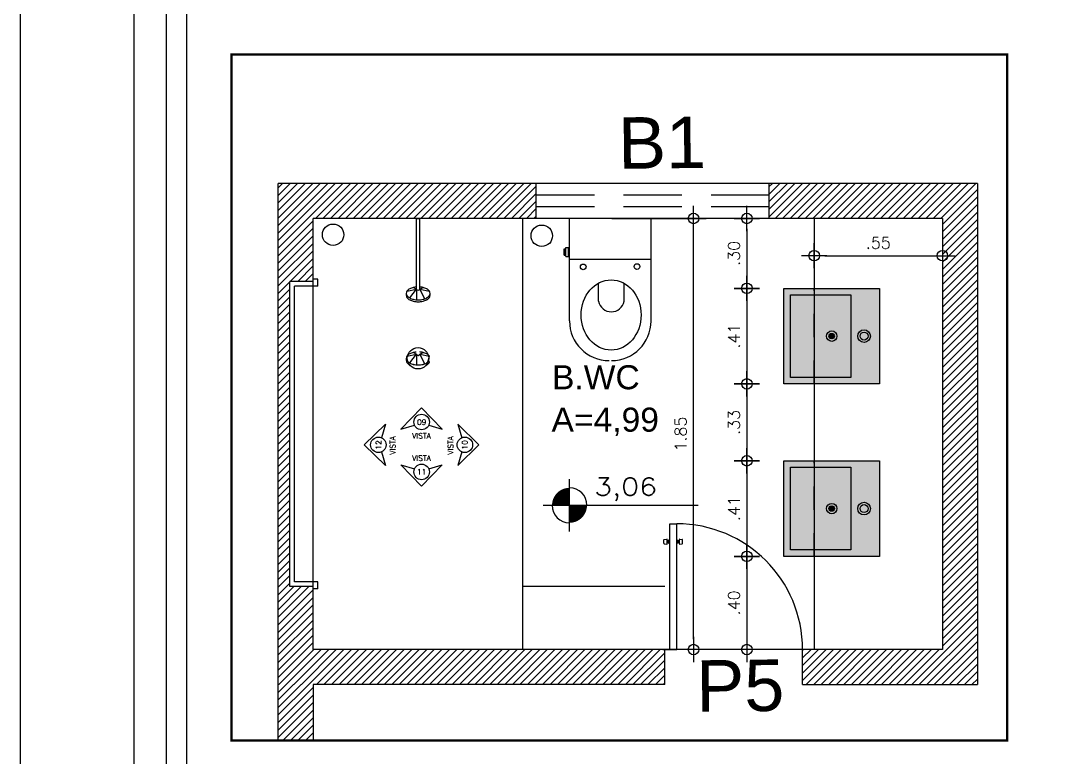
# Model space of a CAD drawing. Header units: millimetres. Extents: x 2182 to 2335, y 1488 to 1614.
# Drawn here: x 2290.491 to 2294.888, y 1509.927 to 1513.09 of the extents above; entities that cross this region are included whole.
import ezdxf
from ezdxf.enums import TextEntityAlignment as Align

# ---------------------------------------------------------------- set-up
doc = ezdxf.new("R2010")
doc.units = ezdxf.units.MM
doc.linetypes.add('DIVIDE', pattern=[1.25, 0.5, -0.25, 0, -0.25, 0, -0.25])
doc.linetypes.add('HIDDEN', pattern=[0.375, 0.25, -0.125])
for name, color, linetype in [('01 nivel', 33, 'Continuous'), ('AI-Equip san', 1, 'Continuous'), ('COTA', 250, 'Continuous'), ('default', 7, 'Continuous'), ('Esquadria', 2, 'Continuous'), ('Hachura', 8, 'Continuous'), ('PAREDE', 7, 'Continuous'), ('Prancha', 6, 'Continuous'), ('TEXTO', 7, 'Continuous')]:
    doc.layers.add(name, color=color, linetype=linetype)
doc.layers.add('AI-Hatch equip san', color=255, linetype='Continuous', lineweight=0)
doc.styles.add('Arial', font='arial.ttf')
doc.styles.add('Arial1', font='arial.ttf')
doc.styles.add('F60_1-50', font='romans.shx', dxfattribs={"width": 1.2, "height": 7.5})
doc.styles.add('NORMAL', font='romans.shx')
doc.styles.add('ROMANS', font='romans')
doc.dimstyles.new('D25', dxfattribs={"dimtxt": 0.05, "dimasz": 0.045, "dimexe": 0.18, "dimexo": 0.0625, "dimgap": 0.03, "dimtad": 1, "dimzin": 4, "dimdsep": 46, "dimtxsty": 'NORMAL', "dimblk1": 'DOT1', "dimblk2": 'DOT1', "dimsah": 1, "dimcen": 0.045, "dimse1": 1, "dimse2": 1, "dimclrd": 256, "dimclre": 256, "dimclrt": 7, "dimaunit": 1, "dimadec": 0, "dimazin": 0, "dimtfac": 1, "dimtix": 1, "dimtmove": 2, "dimatfit": 3, "dimldrblk": 'SMALL', "dimfxl": 1, "dimtvp": 1.75, "dimtolj": 1, "dimtzin": 0, "dimarcsym": 0})
pattern_1 = [(45, (-0.434392, 0.178872), (-0.01616446102, 0.01616446102), [])]

# ---------------------------------------------------------------- blocks, each defined once
blk = doc.blocks.new('CHUV')
for p, q in [((-0.0065, -0.1081), (-0.0065, 0.1947)), ((-0.0065, 0.1947), (0.0079, 0.1947)), ((0.0079, -0.1081), (0.0079, 0.1947)), ((-0.0496, -0.1309), (-0.0496, -0.1309)), ((-0.0469, -0.1172), (-0.0065, -0.1081)), ((-0.0351, -0.1463), (-0.0065, -0.1081)), ((-0.0194, -0.1014), (-0.0065, -0.1081)), ((-0.0065, -0.1081), (-0.0054, -0.155)), ((0.0079, -0.1081), (0.0221, -0.1014)), ((0.0079, -0.1081), (0.0496, -0.1172)), ((0.0079, -0.1081), (0.029, -0.1495))]:
    blk.add_line(p, q)
for centre, radius, start, end in [((-0.0346, -0.1268), 0.0156, 142.5432, 180), ((-0.0346, -0.1268), 0.0156, 180, 195.2874), ((-0.0346, -0.135), 0.0156, 164.7126, 180), ((-0.0175, -0.1136), 0.0372, 209.4584, 241.7826), ((-0.0175, -0.1399), 0.0372, 118.2174, 142.422), ((-0.0061, -0.1611), 0.0612, 102.5593, 118.2817), ((0.0013, -0.1947), 0.0957, 94.7338, 102.5548), ((0.0007, -0.1061), 0.0075, 195.5241, 344.4759), ((0.0013, -0.1947), 0.0957, 77.4452, 86.1063), ((0.0088, -0.1611), 0.0612, 61.7183, 77.4407), ((0.0202, -0.1399), 0.0372, 37.578, 61.7826), ((0.0202, -0.1136), 0.0372, 298.2174, 330.5416), ((0.0373, -0.1268), 0.0156, 0, 37.4568), ((0.0373, -0.1268), 0.0156, 344.7126, 0), ((0.0373, -0.135), 0.0156, 0, 15.2874), ((-0.0346, -0.135), 0.0156, 180, 217.4568), ((-0.0175, -0.1218), 0.0372, 217.578, 241.7826), ((-0.0061, -0.0924), 0.0612, 241.7183, 257.4407), ((-0.0061, -0.1006), 0.0612, 241.7183, 257.4407), ((0.0013, -0.0588), 0.0957, 257.4452, 270), ((0.0013, -0.067), 0.0957, 257.4452, 270), ((0.0013, -0.0588), 0.0957, 270, 282.5548), ((0.0013, -0.067), 0.0957, 270, 282.5548), ((0.0088, -0.0924), 0.0612, 282.5593, 298.2817), ((0.0088, -0.1006), 0.0612, 282.5593, 298.2817), ((0.0202, -0.1218), 0.0372, 298.2174, 322.422), ((0.0373, -0.135), 0.0156, 322.5432, 0)]:
    blk.add_arc(centre, radius, start, end)
blk = doc.blocks.new('nivelplanta')
at = {"linetype": 'ByBlock'}
for p, q in [((0.05, -11.22), (0.05, 11.28)), ((-11.2, 0.03), (55.22, 0.03))]:
    blk.add_line(p, q, dxfattribs=at)
at = {"linetype": 'ByBlock', "const_width": 7.5}
for points in [[(-3.7, 0.03, -0.414214), (0.05, 3.78, -0.618034)], [(0.05, -3.72, 0.414214), (3.8, 0.03, 0.618034)]]:
    blk.add_lwpolyline(points, format="xyb", dxfattribs=at)
at = {"linetype": 'ByBlock'}
for start, end in [(0, 90), (180, 270)]:
    blk.add_arc((0.05, 0.03), 7.5, start, end, dxfattribs=at)
at = {"linetype": 'ByBlock', "style": 'F60_1-50', "width": 1.2}
blk.add_attdef('COTAPISO', (10.64, 4.28), '', height=7.5, dxfattribs=at)
blk = doc.blocks.new('PGIRO60')
at = {"color": 3}
for p, q in [((-0.0124, -0.27), (-0.0124, 0.27)), ((-0.0124, 0.27), (0.0176, 0.27)), ((0.0176, -0.27), (0.0176, 0.27)), ((-0.0371, 0.1855), (-0.0371, 0.2012)), ((-0.036, 0.2025), (-0.0252, 0.2043)), ((-0.036, 0.1841), (-0.0252, 0.1823)), ((-0.0236, 0.1837), (-0.0236, 0.203)), ((0.0289, 0.1837), (0.0289, 0.203)), ((0.0304, 0.2043), (0.0412, 0.2025)), ((0.0304, 0.1823), (0.0412, 0.1841)), ((0.0424, 0.1855), (0.0424, 0.2012)), ((-0.0424, -0.27), (-0.0124, -0.27)), ((-0.0124, -0.27), (0.0176, -0.27))]:
    blk.add_line(p, q, dxfattribs=at)
at = {"color": 1}
for p, q in [((-0.0236, 0.1978), (-0.0144, 0.1978)), ((-0.0236, 0.1933), (-0.0144, 0.1933)), ((-0.0236, 0.1888), (-0.0144, 0.1888)), ((-0.0144, 0.2023), (-0.0124, 0.2023)), ((-0.0144, 0.1843), (-0.0144, 0.2023)), ((-0.0144, 0.1843), (-0.0124, 0.1843)), ((0.0176, 0.2023), (0.0196, 0.2023)), ((0.0176, 0.1843), (0.0196, 0.1843)), ((0.0196, 0.1843), (0.0196, 0.2023)), ((0.0196, 0.1978), (0.0289, 0.1978)), ((0.0196, 0.1933), (0.0289, 0.1933)), ((0.0196, 0.1888), (0.0289, 0.1888))]:
    blk.add_line(p, q, dxfattribs=at)
blk.add_arc((0.0176, -0.27), 0.54, 0, 90)
at = {"color": 3}
for centre, start, end in [((-0.0358, 0.2012), 98.1301, 180), ((-0.0358, 0.1855), 180, 261.8699), ((-0.025, 0.203), 0, 98.1301), ((-0.025, 0.1837), 261.8699, 0), ((0.0302, 0.203), 81.8699, 180), ((0.0302, 0.1837), 180, 278.1301), ((0.041, 0.2012), 0, 81.8699), ((0.041, 0.1855), 278.1301, 0)]:
    blk.add_arc(centre, 0.0014, start, end, dxfattribs=at)
blk = doc.blocks.new('CUBA DE SEMI ENCAIXE DECA - L830 - PLANTA')
at = {"layer": 'AI-Hatch equip san'}
h = blk.add_hatch(color=256, dxfattribs=at)
h.paths.add_polyline_path([(-0.41, 0.41), (0, 0.41), (0, 0), (-0.41, 0)])
h.paths.add_polyline_path([(-0.2167, 0.205, 1), (-0.1933, 0.205, 1)], flags=16)
at = {"layer": 'AI-Hatch equip san', "ltscale": 3}
h = blk.add_hatch(color=256, dxfattribs=at)
h.paths.add_polyline_path([(-0.1933, 0.205, 0.414214), (-0.205, 0.2167), (-0.205, 0.1933, 0.414214)])
h.paths.add_polyline_path([(-0.205, 0.2167, 0.414214), (-0.2167, 0.205, 0.414214), (-0.205, 0.1933)])
blk.add_lwpolyline([(-0.41, 0.41), (0, 0.41), (0, 0), (-0.41, 0)], close=True)
blk.add_lwpolyline([(-0.214, 0.2875), (-0.0275, 0.2875), (-0.0275, 0.0275), (-0.3825, 0.0275), (-0.3825, 0.2875), (-0.214, 0.2875)])
at = {"linetype": 'HIDDEN', "ltscale": 0.2}
blk.add_lwpolyline([(0, 0.13), (-0.41, 0.13)], dxfattribs=at)
for centre, radius in [((-0.205, 0.3438), 0.027), ((-0.205, 0.3438), 0.017), ((-0.205, 0.205), 0.0225), ((-0.205, 0.205), 0.0117)]:
    blk.add_circle(centre, radius)
blk = doc.blocks.new('DOT1')
for p, q in [((0, 1.2), (0, -1.2)), ((-1.2, 0), (1.2, 0))]:
    blk.add_line(p, q)
blk.add_circle((0, 0), 0.5)
blk = doc.blocks.new('*D835')
at = {"layer": 'COTA', "lineweight": -2, "transparency": 16777216}
blk.add_line((2293.6071, 1512.195), (2293.6071, 1511.9851), dxfattribs=at)
at = {"layer": 'Defpoints', "color": 0, "transparency": 16777216}
for p in [(2293.8962, 1512.24), (2293.6071, 1511.9401), (2293.8962, 1511.9401)]:
    blk.add_point(p, dxfattribs=at)
at = {"layer": 'COTA', "lineweight": -2, "transparency": 16777216, "xscale": 0.045, "yscale": 0.045, "zscale": 0.045}
for p, rotation in [((2293.6071, 1512.24), 90), ((2293.6071, 1511.9401), 270)]:
    blk.add_blockref('DOT1', p, dxfattribs=dict(at, rotation=rotation))
at = {"layer": 'COTA', "color": 7, "transparency": 16777216, "insert": (2293.5521, 1512.09), "char_height": 0.05, "attachment_point": 5, "rotation": 90, "style": 'NORMAL'}
blk.add_mtext('\\A1;.30', dxfattribs=at)
blk = doc.blocks.new('_Small')
at = {"color": 0, "linetype": 'ByBlock', "lineweight": -2}
blk.add_circle((0, 0), 0.25, dxfattribs=at)
blk = doc.blocks.new('*D836')
at = {"layer": 'COTA', "linetype": 'Continuous', "lineweight": -2, "transparency": 16777216}
blk.add_line((2293.6071, 1511.8951), (2293.6071, 1511.5751), dxfattribs=at)
at = {"layer": 'Defpoints', "color": 0, "linetype": 'Continuous', "transparency": 16777216}
for p in [(2293.8962, 1511.9401), (2293.6071, 1511.5301), (2293.7662, 1511.5301)]:
    blk.add_point(p, dxfattribs=at)
at = {"layer": 'COTA', "linetype": 'Continuous', "lineweight": -2, "transparency": 16777216, "xscale": 0.045, "yscale": 0.045, "zscale": 0.045}
for p, rotation in [((2293.6071, 1511.9401), 90), ((2293.6071, 1511.5301), 270)]:
    blk.add_blockref('DOT1', p, dxfattribs=dict(at, rotation=rotation))
at = {"layer": 'COTA', "color": 7, "linetype": 'Continuous', "transparency": 16777216, "insert": (2293.5521, 1511.7351), "char_height": 0.05, "attachment_point": 5, "rotation": 90, "style": 'NORMAL'}
blk.add_mtext('\\A1;.41', dxfattribs=at)
blk = doc.blocks.new('*D837')
at = {"layer": 'COTA', "linetype": 'Continuous', "lineweight": -2, "transparency": 16777216}
blk.add_line((2293.6071, 1511.4851), (2293.6071, 1511.245), dxfattribs=at)
at = {"layer": 'Defpoints', "color": 0, "linetype": 'Continuous', "transparency": 16777216}
for p in [(2293.7662, 1511.5301), (2293.6071, 1511.2), (2293.7662, 1511.2)]:
    blk.add_point(p, dxfattribs=at)
at = {"layer": 'COTA', "linetype": 'Continuous', "lineweight": -2, "transparency": 16777216, "xscale": 0.045, "yscale": 0.045, "zscale": 0.045}
for p, rotation in [((2293.6071, 1511.5301), 90), ((2293.6071, 1511.2), 270)]:
    blk.add_blockref('DOT1', p, dxfattribs=dict(at, rotation=rotation))
at = {"layer": 'COTA', "color": 7, "linetype": 'Continuous', "transparency": 16777216, "insert": (2293.5521, 1511.365), "char_height": 0.05, "attachment_point": 5, "rotation": 90, "style": 'NORMAL'}
blk.add_mtext('\\A1;.33', dxfattribs=at)
blk = doc.blocks.new('*D838')
at = {"layer": 'COTA', "linetype": 'Continuous', "lineweight": -2, "transparency": 16777216}
blk.add_line((2293.6071, 1511.155), (2293.6071, 1510.835), dxfattribs=at)
at = {"layer": 'Defpoints', "color": 0, "linetype": 'Continuous', "transparency": 16777216}
for p in [(2293.7662, 1511.2), (2293.6071, 1510.79), (2293.7662, 1510.79)]:
    blk.add_point(p, dxfattribs=at)
at = {"layer": 'COTA', "linetype": 'Continuous', "lineweight": -2, "transparency": 16777216, "xscale": 0.045, "yscale": 0.045, "zscale": 0.045}
for p, rotation in [((2293.6071, 1511.2), 90), ((2293.6071, 1510.79), 270)]:
    blk.add_blockref('DOT1', p, dxfattribs=dict(at, rotation=rotation))
at = {"layer": 'COTA', "color": 7, "linetype": 'Continuous', "transparency": 16777216, "insert": (2293.5521, 1510.995), "char_height": 0.05, "attachment_point": 5, "rotation": 90, "style": 'NORMAL'}
blk.add_mtext('\\A1;.41', dxfattribs=at)
blk = doc.blocks.new('*D839')
at = {"layer": 'COTA', "linetype": 'Continuous', "lineweight": -2, "transparency": 16777216}
blk.add_line((2293.6071, 1510.745), (2293.6071, 1510.435), dxfattribs=at)
at = {"layer": 'Defpoints', "color": 0, "linetype": 'Continuous', "transparency": 16777216}
for p in [(2293.7662, 1510.79), (2293.6071, 1510.39), (2293.8548, 1510.39)]:
    blk.add_point(p, dxfattribs=at)
at = {"layer": 'COTA', "linetype": 'Continuous', "lineweight": -2, "transparency": 16777216, "xscale": 0.045, "yscale": 0.045, "zscale": 0.045}
for p, rotation in [((2293.6071, 1510.79), 90), ((2293.6071, 1510.39), 270)]:
    blk.add_blockref('DOT1', p, dxfattribs=dict(at, rotation=rotation))
at = {"layer": 'COTA', "color": 7, "linetype": 'Continuous', "transparency": 16777216, "insert": (2293.5521, 1510.59), "char_height": 0.05, "attachment_point": 5, "rotation": 90, "style": 'NORMAL'}
blk.add_mtext('\\A1;.40', dxfattribs=at)
blk = doc.blocks.new('*D840')
at = {"layer": 'COTA', "lineweight": -2, "transparency": 16777216}
blk.add_line((2293.9412, 1512.0803), (2294.4012, 1512.0803), dxfattribs=at)
at = {"layer": 'Defpoints', "color": 0, "transparency": 16777216}
for p in [(2293.8962, 1512.24), (2294.4462, 1512.24), (2294.4462, 1512.0803)]:
    blk.add_point(p, dxfattribs=at)
at = {"layer": 'COTA', "lineweight": -2, "transparency": 16777216, "xscale": 0.045, "yscale": 0.045, "zscale": 0.045, "rotation": 180}
blk.add_blockref('DOT1', (2293.8962, 1512.0803), dxfattribs=at)
at = {"layer": 'COTA', "lineweight": -2, "transparency": 16777216, "xscale": 0.045, "yscale": 0.045, "zscale": 0.045}
blk.add_blockref('DOT1', (2294.4462, 1512.0803), dxfattribs=at)
at = {"layer": 'COTA', "color": 7, "transparency": 16777216, "insert": (2294.1712, 1512.1353), "char_height": 0.05, "attachment_point": 5, "style": 'NORMAL'}
blk.add_mtext('\\A1;.55', dxfattribs=at)
blk = doc.blocks.new('*D924')
at = {"layer": 'COTA', "linetype": 'Continuous', "lineweight": -2, "transparency": 16777216}
blk.add_line((2293.3783, 1510.435), (2293.3783, 1512.195), dxfattribs=at)
at = {"layer": 'Defpoints', "color": 0, "linetype": 'Continuous', "transparency": 16777216}
for p in [(2293.3783, 1512.24), (2293.8962, 1512.24), (2293.8962, 1510.39)]:
    blk.add_point(p, dxfattribs=at)
at = {"layer": 'COTA', "linetype": 'Continuous', "lineweight": -2, "transparency": 16777216, "xscale": 0.045, "yscale": 0.045, "zscale": 0.045}
for p, rotation in [((2293.3783, 1512.24), 90), ((2293.3783, 1510.39), 270)]:
    blk.add_blockref('DOT1', p, dxfattribs=dict(at, rotation=rotation))
at = {"layer": 'COTA', "color": 7, "linetype": 'Continuous', "transparency": 16777216, "insert": (2293.3233, 1511.315), "char_height": 0.05, "attachment_point": 5, "rotation": 90, "style": 'NORMAL'}
blk.add_mtext('\\A1;1.85', dxfattribs=at)

msp = doc.modelspace()

# ---------------------------------------------------------------- hatches: boundary and pattern name
at = {"layer": 'Hachura'}
h = msp.add_hatch(dxfattribs=at)
h.set_pattern_fill('ANSI31', color=256, scale=0.0072)
h.set_pattern_definition(pattern_1)
h.paths.add_polyline_path([(2291.7462, 1512.24), (2292.189, 1512.24), (2292.189, 1512.24), (2292.2034, 1512.24), (2292.7033, 1512.2401), (2292.7033, 1512.3901), (2291.5962, 1512.3899), (2291.5962, 1510.24), (2293.2548, 1510.24), (2293.2548, 1510.39), (2293.2462, 1510.39), (2291.7462, 1510.39), (2291.7462, 1510.66), (2291.6462, 1510.66), (2291.6462, 1511.9699), (2291.7462, 1511.97)])
h = msp.add_hatch(dxfattribs=at)
h.set_pattern_fill('ANSI31', color=256, scale=0.0072)
h.set_pattern_definition(pattern_1)
h.paths.add_polyline_path([(2294.5962, 1512.39), (2293.7033, 1512.3901), (2293.7033, 1512.2401), (2294.4462, 1512.24), (2294.4462, 1510.39), (2293.8462, 1510.39), (2293.8462, 1510.24), (2294.5962, 1510.24)])
h = msp.add_hatch(dxfattribs=at)
h.set_pattern_fill('ANSI31', color=256, scale=0.0072)
h.paths.add_polyline_path([(2291.7462, 1510.24), (2291.5962, 1510.24), (2291.5962, 1510), (2291.7462, 1510)])

# ---------------------------------------------------------------- linework, layer by layer
at = {"color": 1, "linetype": 'ByBlock'}
for p, q in [((2292.6462, 1510.39), (2292.6462, 1512.24)), ((2293.8962, 1512.24), (2293.8962, 1510.39))]:
    msp.add_line(p, q, dxfattribs=at)
for p, q in [((2292.1486, 1511.649), (2292.189, 1511.6581)), ((2292.1604, 1511.6199), (2292.189, 1511.6581)), ((2292.1761, 1511.6648), (2292.189, 1511.6581)), ((2292.189, 1511.6581), (2292.1901, 1511.6112)), ((2292.2034, 1511.6581), (2292.2176, 1511.6648)), ((2292.2034, 1511.6581), (2292.2451, 1511.649)), ((2292.2034, 1511.6581), (2292.2245, 1511.6167)), ((2292.1459, 1511.6353), (2292.1459, 1511.6353))]:
    msp.add_line(p, q)
at = {"color": 7, "linetype": 'ByBlock'}
msp.add_line((2293.8548, 1510.39), (2293.2548, 1510.39), dxfattribs=at)
at = {"color": 2, "linetype": 'Continuous'}
for centre in [(2291.832, 1512.1702), (2292.7273, 1512.1657), (2292.1962, 1511.64)]:
    msp.add_circle(centre, 0.0459, dxfattribs=at)
for centre, radius, start, end in [((2292.1609, 1511.6394), 0.0156, 142.5432, 180), ((2292.178, 1511.6263), 0.0372, 118.2174, 142.422), ((2292.1894, 1511.6051), 0.0612, 102.5593, 118.2817), ((2292.1968, 1511.5715), 0.0957, 94.7338, 102.5548), ((2292.1962, 1511.6601), 0.0075, 195.5241, 344.4759), ((2292.1968, 1511.5715), 0.0957, 77.4452, 86.1063), ((2292.2043, 1511.6051), 0.0612, 61.7183, 77.4407), ((2292.2157, 1511.6263), 0.0372, 37.578, 61.7826), ((2292.23, 1511.6486), 0.0152, 322.9788, 0.8996), ((2292.1609, 1511.6394), 0.0156, 180, 195.2874), ((2292.1609, 1511.6312), 0.0156, 164.7126, 180), ((2292.1609, 1511.6312), 0.0156, 180, 217.4568), ((2292.178, 1511.6526), 0.0372, 209.4584, 241.7826), ((2292.178, 1511.6444), 0.0372, 217.578, 241.7826), ((2292.1894, 1511.6738), 0.0612, 241.7183, 257.4407), ((2292.1968, 1511.7074), 0.0957, 257.4452, 270), ((2292.1968, 1511.7074), 0.0957, 270, 282.5548), ((2292.2043, 1511.6738), 0.0612, 282.5593, 298.2817), ((2292.2173, 1511.6389), 0.0249, 309.9119, 349.4517), ((2292.2157, 1511.6444), 0.0372, 298.2174, 322.422), ((2292.2265, 1511.6394), 0.0156, 344.7126, 0), ((2292.2265, 1511.6312), 0.0156, 0, 15.2874), ((2292.2295, 1511.6219), 0.0157, 359.0997, 36.4434)]:
    msp.add_arc(centre, radius, start, end)
at = {"layer": 'default', "color": 1}
for p, q in [((2292.8462, 1512.0651), (2292.8462, 1512.2401)), ((2293.0283, 1512.2401), (2293.3783, 1512.2401)), ((2293.1962, 1512.0651), (2293.1962, 1512.2401)), ((2292.8226, 1512.0823), (2292.8226, 1512.1101)), ((2292.8226, 1512.1101), (2292.8278, 1512.1101)), ((2292.8278, 1512.0823), (2292.8278, 1512.1101)), ((2292.8302, 1512.0773), (2292.8302, 1512.1155)), ((2292.8302, 1512.1155), (2292.8423, 1512.1155)), ((2292.8423, 1512.0773), (2292.8423, 1512.1155)), ((2292.8226, 1512.0823), (2292.8278, 1512.0823)), ((2292.8302, 1512.0773), (2292.8423, 1512.0773)), ((2292.8462, 1512.0651), (2293.1962, 1512.0651)), ((2292.8462, 1511.8001), (2292.8462, 1512.0651)), ((2292.8462, 1512.0651), (2293.1962, 1512.0651)), ((2293.1962, 1511.8001), (2293.1962, 1512.0651)), ((2292.9709, 1511.8848), (2292.9709, 1511.9611)), ((2293.0804, 1511.8852), (2293.0804, 1511.961))]:
    msp.add_line(p, q, dxfattribs=at)
for centre in [(2292.9049, 1512.0322), (2293.1357, 1512.0335)]:
    msp.add_circle(centre, 0.0122, dxfattribs=at)
for centre, radius, start, end in [((2293.0256, 1511.8951), 0.0557, 190.6639, 349.235), ((2293.0162, 1511.8001), 0.17, 180, 270), ((2293.0262, 1511.8001), 0.17, 270, 0)]:
    msp.add_arc(centre, radius, start, end, dxfattribs=at)
msp.add_ellipse((2293.0248, 1511.8258), major_axis=(0, 0.1509), ratio=0.85222, dxfattribs=at)
at = {"layer": 'Esquadria', "linetype": 'HIDDEN'}
for p, q in [((2293.7033, 1512.3401), (2292.7033, 1512.3401)), ((2293.7033, 1512.2901), (2292.7033, 1512.2901))]:
    msp.add_line(p, q, dxfattribs=at)
at = {"layer": 'PAREDE'}
for p, q in [((2292.7033, 1512.3901), (2291.5962, 1512.3899)), ((2291.5962, 1510), (2291.5962, 1512.3899)), ((2292.7033, 1512.2401), (2292.7033, 1512.3901)), ((2293.7033, 1512.3901), (2292.7033, 1512.3901)), ((2294.5962, 1512.39), (2293.7033, 1512.3901)), ((2293.7033, 1512.2401), (2293.7033, 1512.3901)), ((2294.5962, 1512.39), (2294.5962, 1510.24)), ((2292.7033, 1512.2401), (2291.7462, 1512.24)), ((2291.7462, 1510.39), (2291.7462, 1512.24)), ((2293.7033, 1512.2401), (2292.7033, 1512.2401)), ((2294.4462, 1512.24), (2293.7033, 1512.2401)), ((2294.4462, 1512.24), (2294.4462, 1510.39)), ((2294.5962, 1512.24), (2294.5962, 1510.24)), ((2291.7462, 1511.97), (2291.6462, 1511.9699)), ((2291.6462, 1510.66), (2291.6462, 1511.9699)), ((2291.7662, 1511.98), (2291.7462, 1511.98)), ((2291.7662, 1511.95), (2291.7662, 1511.98)), ((2291.7662, 1511.95), (2291.6662, 1511.9499)), ((2291.6662, 1510.68), (2291.6662, 1511.9499)), ((2291.7662, 1510.68), (2291.6662, 1510.68)), ((2291.7662, 1510.65), (2291.7662, 1510.68)), ((2291.7462, 1510.66), (2291.6462, 1510.66)), ((2291.7662, 1510.65), (2291.7462, 1510.65)), ((2293.2548, 1510.66), (2292.6462, 1510.66)), ((2293.2548, 1510.39), (2291.7462, 1510.39)), ((2293.2548, 1510.24), (2293.2548, 1510.39)), ((2294.4462, 1510.39), (2293.8462, 1510.39)), ((2293.8462, 1510.24), (2293.8462, 1510.39)), ((2293.2548, 1510.24), (2291.7462, 1510.24)), ((2291.7462, 1510.24), (2291.7462, 1510)), ((2293.8462, 1510.24), (2294.5962, 1510.24)), ((2291.7462, 1510), (2291.5962, 1510)), ((2293.2548, 1510), (2292.5522, 1510))]:
    msp.add_line(p, q, dxfattribs=at)
at = {"layer": 'Prancha', "color": 7}
for p, q in [((2290.9781, 1503.9749), (2290.9781, 1518.0749)), ((2290.4906, 1509.8585), (2290.4906, 1517.5749))]:
    msp.add_line(p, q, dxfattribs=at)
at = {"layer": 'Prancha'}
msp.add_lwpolyline([(2310.3531, 1517.9374), (2291.1156, 1517.9374), (2291.1156, 1504.1124), (2310.3531, 1504.1124)], close=True, dxfattribs=at)
at = {"layer": 'Prancha', "color": 2}
msp.add_lwpolyline([(2307.6789, 1517.8499), (2291.2031, 1517.8499), (2291.2031, 1504.1999), (2307.6789, 1504.1999)], close=True, dxfattribs=at)
at = {"layer": 'TEXTO', "color": 30, "linetype": 'Continuous'}
for p, q in [((2292.2117, 1511.4269), (2292.1228, 1511.3356)), ((2292.3005, 1511.3356), (2292.2117, 1511.4269)), ((2292.1228, 1511.3356), (2292.181, 1511.3534)), ((2292.2423, 1511.3534), (2292.3005, 1511.3356))]:
    msp.add_line(p, q, dxfattribs=at)
at = {"layer": 'TEXTO', "color": 8, "linetype": 'Continuous'}
for p, q in [((2291.9656, 1511.2686), (2292.057, 1511.3575)), ((2292.057, 1511.3575), (2292.0392, 1511.2993)), ((2292.057, 1511.1797), (2291.9656, 1511.2686)), ((2292.0392, 1511.2379), (2292.057, 1511.1797))]:
    msp.add_line(p, q, dxfattribs=at)
at = {"layer": 'TEXTO', "color": 211, "linetype": 'Continuous'}
for p, q in [((2292.3663, 1511.3575), (2292.3841, 1511.2993)), ((2292.4577, 1511.2686), (2292.3663, 1511.3575)), ((2292.3663, 1511.1797), (2292.4577, 1511.2686)), ((2292.3841, 1511.2379), (2292.3663, 1511.1797))]:
    msp.add_line(p, q, dxfattribs=at)
at = {"layer": 'TEXTO', "color": 80, "linetype": 'Continuous'}
for p, q in [((2292.1228, 1511.1831), (2292.181, 1511.1653)), ((2292.2117, 1511.0918), (2292.1228, 1511.1831)), ((2292.3005, 1511.1831), (2292.2117, 1511.0918)), ((2292.2423, 1511.1653), (2292.3005, 1511.1831))]:
    msp.add_line(p, q, dxfattribs=at)
at = {"layer": 'TEXTO', "color": 7, "linetype": 'DIVIDE', "const_width": 0.01}
msp.add_lwpolyline([(2294.7239, 1510), (2291.3961, 1510), (2291.3961, 1512.9436), (2294.7239, 1512.9436)], close=True, dxfattribs=at)
at = {"layer": 'TEXTO', "color": 30, "linetype": 'Continuous'}
msp.add_circle((2292.2117, 1511.3665), 0.0333, dxfattribs=at)
at = {"layer": 'TEXTO', "color": 8, "linetype": 'Continuous'}
msp.add_circle((2292.0261, 1511.2686), 0.0333, dxfattribs=at)
at = {"layer": 'TEXTO', "color": 211, "linetype": 'Continuous'}
msp.add_circle((2292.3972, 1511.2686), 0.0333, dxfattribs=at)
at = {"layer": 'TEXTO', "color": 80, "linetype": 'Continuous'}
msp.add_circle((2292.2117, 1511.1523), 0.0333, dxfattribs=at)

# ---------------------------------------------------------------- block references
for name, p in [('CHUV', (2292.1955, 1512.0453)), ('PGIRO60', (2293.2886, 1510.66))]:
    msp.add_blockref(name, p)
at = {"layer": '01 nivel', "color": 7, "xscale": 0.0099999999999998, "yscale": 0.0099999999999998, "zscale": 0.0099999999999998}
msp.add_blockref('nivelplanta', (2292.8457, 1511.0087), dxfattribs=at).add_auto_attribs({'COTAPISO': '3,06'})
at = {"layer": 'AI-Equip san', "rotation": 269.9999981894964}
for p in [(2293.7662, 1511.5301), (2293.7662, 1510.79)]:
    msp.add_blockref('CUBA DE SEMI ENCAIXE DECA - L830 - PLANTA', p, dxfattribs=at)

# ---------------------------------------------------------------- texts
at = {"layer": 'default', "color": 5, "style": 'Arial'}
for s, p in [('B1', (2293.0557, 1512.4528)), ('P5', (2293.3911, 1510.1227))]:
    msp.add_text(s, height=0.22105, rotation=0.6706, dxfattribs=at).set_placement(p)
at = {"layer": 'default', "color": 2, "style": 'Arial1'}
for s, p in [('B.WC ', (2292.771, 1511.507)), ('A=4,99 ', (2292.769, 1511.325))]:
    msp.add_text(s, height=0.1032, dxfattribs=at).set_placement(p)
at = {"layer": 'TEXTO', "color": 8, "linetype": 'Continuous', "style": 'ROMANS', "text_generation_flag": 6}
msp.add_text('VISTA', height=0.02333, rotation=270, dxfattribs=at).set_placement((2292.0991, 1511.266), align=Align.CENTER)
at = {"layer": 'TEXTO', "color": 30, "linetype": 'Continuous', "style": 'ROMANS', "text_generation_flag": 6}
msp.add_text('VISTA', height=0.02333, rotation=180, dxfattribs=at).set_placement((2292.211, 1511.2954), align=Align.CENTER)
at = {"layer": 'TEXTO', "color": 211, "linetype": 'Continuous', "style": 'ROMANS', "text_generation_flag": 6}
msp.add_text('VISTA', height=0.02333, rotation=270, dxfattribs=at).set_placement((2292.3476, 1511.266), align=Align.CENTER)
at = {"layer": 'TEXTO', "color": 80, "linetype": 'Continuous', "style": 'ROMANS', "text_generation_flag": 6}
msp.add_text('VISTA', height=0.02333, rotation=180, dxfattribs=at).set_placement((2292.211, 1511.2), align=Align.CENTER)
at = {"layer": 'TEXTO', "color": 30, "linetype": 'Continuous', "style": 'ROMANS', "text_generation_flag": 6}
msp.add_attdef('09', text='00', height=0.02333, rotation=180, dxfattribs=at).set_placement((2292.212, 1511.3658), align=Align.MIDDLE)
at = {"layer": 'TEXTO', "color": 8, "linetype": 'Continuous', "style": 'ROMANS', "text_generation_flag": 6}
msp.add_attdef('12', text='00', height=0.02333, rotation=270, dxfattribs=at).set_placement((2292.0267, 1511.2682), align=Align.MIDDLE)
at = {"layer": 'TEXTO', "color": 211, "linetype": 'Continuous', "style": 'ROMANS', "text_generation_flag": 6}
msp.add_attdef('10', text='00', height=0.02333, rotation=270, dxfattribs=at).set_placement((2292.3966, 1511.2682), align=Align.MIDDLE)
at = {"layer": 'TEXTO', "color": 80, "linetype": 'Continuous', "style": 'ROMANS', "text_generation_flag": 6}
msp.add_attdef('11', text='00', height=0.02333, rotation=180, dxfattribs=at).set_placement((2292.212, 1511.1529), align=Align.MIDDLE)

# ---------------------------------------------------------------- dimensions: what is measured, and where the dimension line sits
at = {"layer": 'COTA', "color": 2, "linetype": 'Continuous'}
for base, p1, p2, picture, middle in [((2293.3783, 1512.24), (2293.8962, 1510.39), (2293.8962, 1512.24), '*D924', (2293.3233, 1511.315)), ((2293.6071, 1511.5301), (2293.8962, 1511.9401), (2293.7662, 1511.5301), '*D836', (2293.5521, 1511.7351)), ((2293.6071, 1511.2), (2293.7662, 1511.5301), (2293.7662, 1511.2), '*D837', (2293.5521, 1511.365)), ((2293.6071, 1510.79), (2293.7662, 1511.2), (2293.7662, 1510.79), '*D838', (2293.5521, 1510.995)), ((2293.6071, 1510.39), (2293.7662, 1510.79), (2293.8548, 1510.39), '*D839', (2293.5521, 1510.59))]:
    dim = msp.add_linear_dim(base=base, p1=p1, p2=p2, angle=90, dimstyle='D25', dxfattribs=at)
    dim.commit()
    dim.dimension.update_dxf_attribs({"geometry": picture, "text_midpoint": middle})
at = {"layer": 'COTA'}
dim = msp.add_linear_dim(base=(2293.6071, 1511.9401), p1=(2293.8962, 1512.24), p2=(2293.8962, 1511.9401), angle=90, dimstyle='D25', dxfattribs=at)
dim.commit()
dim.dimension.update_dxf_attribs({"geometry": '*D835', "text_midpoint": (2293.5521, 1512.09)})
dim = msp.add_linear_dim(base=(2294.4462, 1512.0803), p1=(2293.8962, 1512.24), p2=(2294.4462, 1512.24), dimstyle='D25', dxfattribs=at)
dim.commit()
dim.dimension.update_dxf_attribs({"geometry": '*D840', "text_midpoint": (2294.1712, 1512.1353)})

doc.saveas('drawing.dxf')
